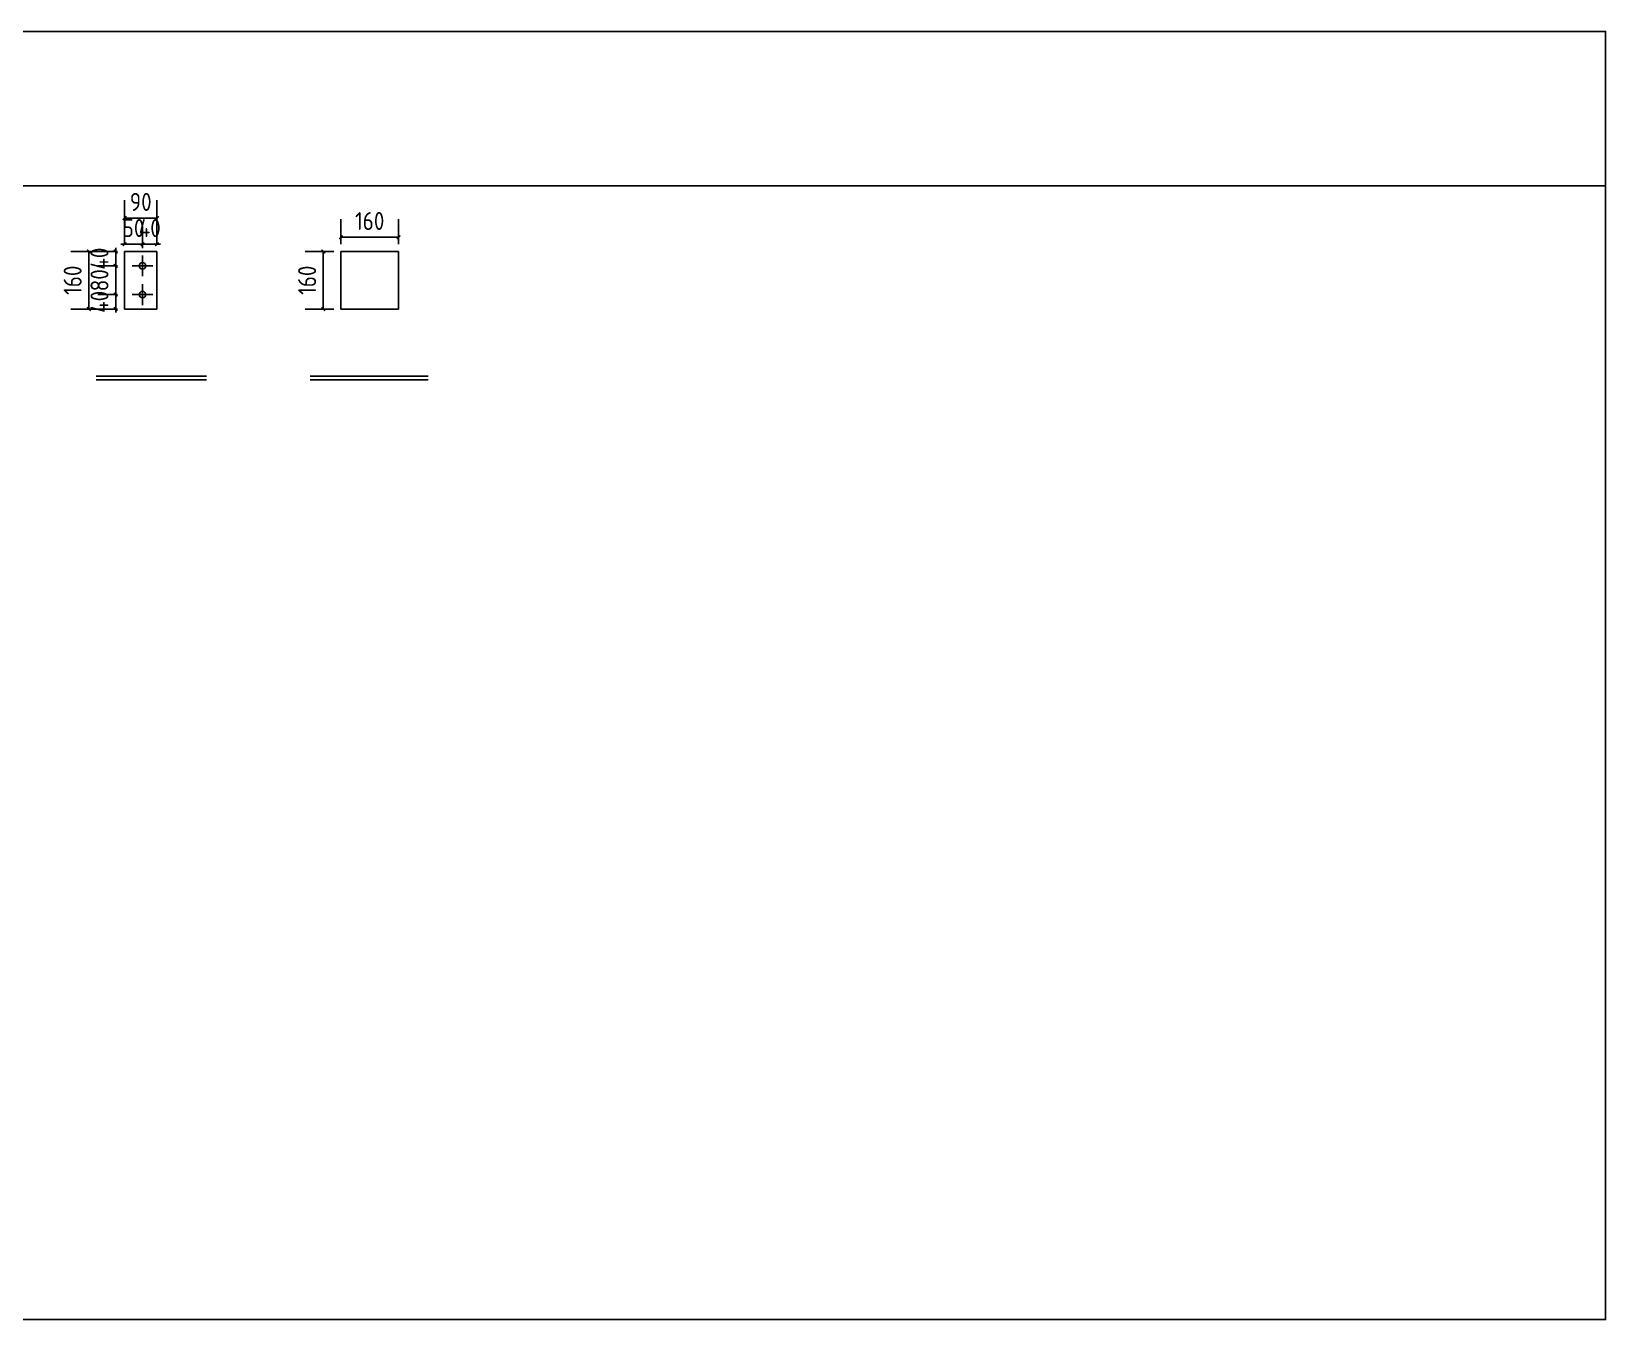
# Model space of a CAD drawing. Extents: x 565762 to 575049, y 171862 to 182243.
# Drawn here: x 570676 to 575049, y 171862 to 175441 of the extents above; entities that cross this region are included whole.
import ezdxf

# ---------------------------------------------------------------- set-up
doc = ezdxf.new("R2010")
doc.units = 0
doc.header["$LTSCALE"] = 1000
doc.header["$MEASUREMENT"] = 0
doc.styles.get("Standard").update_dxf_attribs({"font": 'gbenor.shx', "bigfont": 'gbcbig.shx'})
doc.dimstyles.get("Standard").update_dxf_attribs({"dimscale": 100, "dimtxt": 3.5, "dimasz": 1, "dimexe": 2.5, "dimexo": 3, "dimgap": 1.5, "dimtad": 1, "dimdec": 0, "dimzin": 0, "dimdsep": 46, "dimtxsty": 'Standard', "dimblk": 'ARCHTICK', "dimcen": 0.09, "dimadec": 0, "dimazin": 0, "dimtfac": 1, "dimtdec": 0, "dimtix": 1, "dimtmove": 2, "dimatfit": 3, "dimfxl": 1, "dimtolj": 1, "dimtzin": 0, "dimarcsym": 0})

# ---------------------------------------------------------------- blocks, each defined once
blk = doc.blocks.new('_ArchTick')
at = {"color": 0, "linetype": 'ByBlock', "const_width": 0.4}
blk.add_lwpolyline([(-0.5, -0.5), (0.5, 0.5)], dxfattribs=at)
blk = doc.blocks.new('*D1337')
at = {"color": 3, "lineweight": -2}
for p, q in [((570914.2, 174829.8), (570859.6, 174829.8)), ((570909.6, 174829.8), (570909.6, 174839.8)), ((570909.6, 174829.8), (570909.6, 174789.8)), ((570914.2, 174789.8), (570859.6, 174789.8)), ((570909.6, 174789.8), (570909.6, 174779.8))]:
    blk.add_line(p, q, dxfattribs=at)
at = {"layer": 'Defpoints', "color": 0}
for p in [(570934.2, 174829.8), (570909.6, 174789.8), (570934.2, 174789.8)]:
    blk.add_point(p, dxfattribs=at)
at = {"color": 3, "lineweight": -2, "xscale": 10, "yscale": 10, "zscale": 10}
for p, rotation in [((570909.6, 174829.8), 270), ((570909.6, 174789.8), 90)]:
    blk.add_blockref('_ArchTick', p, dxfattribs=dict(at, rotation=rotation))
at = {"color": 0, "insert": (570864.6, 174809.8), "char_height": 50, "attachment_point": 5, "rotation": 90}
blk.add_mtext('\\A1;40', dxfattribs=at)
blk = doc.blocks.new('*D1338')
at = {"color": 3, "lineweight": -2}
for p, q in [((570914.2, 174789.8), (570859.6, 174789.8)), ((570909.6, 174789.8), (570909.6, 174799.8)), ((570909.6, 174789.8), (570909.6, 174709.9)), ((570914.2, 174709.9), (570859.6, 174709.9)), ((570909.6, 174709.9), (570909.6, 174699.9))]:
    blk.add_line(p, q, dxfattribs=at)
at = {"layer": 'Defpoints', "color": 0}
for p in [(570934.2, 174789.8), (570909.6, 174709.9), (570934.2, 174709.9)]:
    blk.add_point(p, dxfattribs=at)
at = {"color": 3, "lineweight": -2, "xscale": 10, "yscale": 10, "zscale": 10}
for p, rotation in [((570909.6, 174789.8), 270), ((570909.6, 174709.9), 90)]:
    blk.add_blockref('_ArchTick', p, dxfattribs=dict(at, rotation=rotation))
at = {"color": 0, "insert": (570864.6, 174749.8), "char_height": 50, "attachment_point": 5, "rotation": 90}
blk.add_mtext('\\A1;80', dxfattribs=at)
blk = doc.blocks.new('*D1339')
at = {"color": 3, "lineweight": -2}
for p, q in [((570914.2, 174709.9), (570859.6, 174709.9)), ((570909.6, 174709.9), (570909.6, 174719.9)), ((570909.6, 174709.9), (570909.6, 174669.8)), ((570914.2, 174669.8), (570859.6, 174669.8)), ((570909.6, 174669.8), (570909.6, 174659.8))]:
    blk.add_line(p, q, dxfattribs=at)
at = {"layer": 'Defpoints', "color": 0}
for p in [(570934.2, 174709.9), (570909.6, 174669.8), (570934.2, 174669.8)]:
    blk.add_point(p, dxfattribs=at)
at = {"color": 3, "lineweight": -2, "xscale": 10, "yscale": 10, "zscale": 10}
for p, rotation in [((570909.6, 174709.9), 270), ((570909.6, 174669.8), 90)]:
    blk.add_blockref('_ArchTick', p, dxfattribs=dict(at, rotation=rotation))
at = {"color": 0, "insert": (570864.6, 174689.8), "char_height": 50, "attachment_point": 5, "rotation": 90}
blk.add_mtext('\\A1;40', dxfattribs=at)
blk = doc.blocks.new('*D1335')
at = {"color": 3, "lineweight": -2}
for p, q in [((570934.2, 174849.8), (570934.2, 174899.8)), ((570984.2, 174838.8), (570984.2, 174899.8)), ((570934.2, 174849.8), (570924.2, 174849.8)), ((570934.2, 174849.8), (570984.2, 174849.8)), ((570984.2, 174849.8), (570994.2, 174849.8))]:
    blk.add_line(p, q, dxfattribs=at)
at = {"layer": 'Defpoints', "color": 0}
for p in [(570934.2, 174829.8), (570984.2, 174849.8), (570984.2, 174818.8)]:
    blk.add_point(p, dxfattribs=at)
at = {"color": 3, "lineweight": -2, "xscale": 10, "yscale": 10, "zscale": 10}
blk.add_blockref('_ArchTick', (570934.2, 174849.8), dxfattribs=at)
at = {"color": 3, "lineweight": -2, "xscale": 10, "yscale": 10, "zscale": 10, "rotation": 180}
blk.add_blockref('_ArchTick', (570984.2, 174849.8), dxfattribs=at)
at = {"color": 0, "insert": (570959.2, 174894.8), "char_height": 50, "attachment_point": 5}
blk.add_mtext('\\A1;50', dxfattribs=at)
blk = doc.blocks.new('*D1336')
at = {"color": 3, "lineweight": -2}
for p, q in [((570984.2, 174838.8), (570984.2, 174899.8)), ((571024.2, 174849.8), (571024.2, 174899.8)), ((570984.2, 174849.8), (570974.2, 174849.8)), ((570984.2, 174849.8), (571024.2, 174849.8)), ((571024.2, 174849.8), (571034.2, 174849.8))]:
    blk.add_line(p, q, dxfattribs=at)
at = {"layer": 'Defpoints', "color": 0}
for p in [(570984.2, 174818.8), (571024.2, 174849.8), (571024.2, 174829.8)]:
    blk.add_point(p, dxfattribs=at)
at = {"color": 3, "lineweight": -2, "xscale": 10, "yscale": 10, "zscale": 10}
blk.add_blockref('_ArchTick', (570984.2, 174849.8), dxfattribs=at)
at = {"color": 3, "lineweight": -2, "xscale": 10, "yscale": 10, "zscale": 10, "rotation": 180}
blk.add_blockref('_ArchTick', (571024.2, 174849.8), dxfattribs=at)
at = {"color": 0, "insert": (571004.2, 174894.8), "char_height": 50, "attachment_point": 5}
blk.add_mtext('\\A1;40', dxfattribs=at)
blk = doc.blocks.new('*D1340')
at = {"color": 3, "lineweight": -2}
for p, q in [((570914.2, 174829.8), (570785, 174829.8)), ((570835, 174669.8), (570835, 174829.8)), ((570914.2, 174669.8), (570785, 174669.8))]:
    blk.add_line(p, q, dxfattribs=at)
at = {"layer": 'Defpoints', "color": 0}
for p in [(570835, 174829.8), (570934.2, 174829.8), (570934.2, 174669.8)]:
    blk.add_point(p, dxfattribs=at)
at = {"color": 3, "lineweight": -2, "xscale": 10, "yscale": 10, "zscale": 10}
for p, rotation in [((570835, 174829.8), 90), ((570835, 174669.8), 270)]:
    blk.add_blockref('_ArchTick', p, dxfattribs=dict(at, rotation=rotation))
at = {"color": 0, "insert": (570790, 174749.8), "char_height": 50, "attachment_point": 5, "rotation": 90}
blk.add_mtext('\\A1;160', dxfattribs=at)
blk = doc.blocks.new('*D1341')
at = {"color": 3, "lineweight": -2}
for p, q in [((570934.2, 174849.8), (570934.2, 174972.4)), ((571024.2, 174849.8), (571024.2, 174972.4)), ((570934.2, 174922.4), (571024.2, 174922.4))]:
    blk.add_line(p, q, dxfattribs=at)
at = {"layer": 'Defpoints', "color": 0}
for p in [(571024.2, 174922.4), (570934.2, 174829.8), (571024.2, 174829.8)]:
    blk.add_point(p, dxfattribs=at)
at = {"color": 3, "lineweight": -2, "xscale": 10, "yscale": 10, "zscale": 10, "rotation": 180}
blk.add_blockref('_ArchTick', (570934.2, 174922.4), dxfattribs=at)
at = {"color": 3, "lineweight": -2, "xscale": 10, "yscale": 10, "zscale": 10}
blk.add_blockref('_ArchTick', (571024.2, 174922.4), dxfattribs=at)
at = {"color": 0, "insert": (570979.2, 174967.4), "char_height": 50, "attachment_point": 5}
blk.add_mtext('\\A1;90', dxfattribs=at)
blk = doc.blocks.new('*D2835')
at = {"color": 3, "lineweight": -2}
for p, q in [((571515.4, 174829.8), (571436.5, 174829.8)), ((571486.5, 174669.8), (571486.5, 174829.8)), ((571515.4, 174669.8), (571436.5, 174669.8))]:
    blk.add_line(p, q, dxfattribs=at)
at = {"layer": 'Defpoints', "color": 0}
for p in [(571486.5, 174829.8), (571535.4, 174829.8), (571535.4, 174669.8)]:
    blk.add_point(p, dxfattribs=at)
at = {"color": 3, "lineweight": -2, "xscale": 10, "yscale": 10, "zscale": 10}
for p, rotation in [((571486.5, 174829.8), 90), ((571486.5, 174669.8), 270)]:
    blk.add_blockref('_ArchTick', p, dxfattribs=dict(at, rotation=rotation))
at = {"color": 0, "insert": (571441.5, 174749.8), "char_height": 50, "attachment_point": 5, "rotation": 90}
blk.add_mtext('\\A1;160', dxfattribs=at)
blk = doc.blocks.new('*D2836')
at = {"color": 3, "lineweight": -2}
for p, q in [((571535.4, 174849.8), (571535.4, 174919.4)), ((571695.4, 174849.8), (571695.4, 174919.4)), ((571535.4, 174869.4), (571695.4, 174869.4))]:
    blk.add_line(p, q, dxfattribs=at)
at = {"layer": 'Defpoints', "color": 0}
for p in [(571695.4, 174869.4), (571535.4, 174829.8), (571695.4, 174829.8)]:
    blk.add_point(p, dxfattribs=at)
at = {"color": 3, "lineweight": -2, "xscale": 10, "yscale": 10, "zscale": 10, "rotation": 180}
blk.add_blockref('_ArchTick', (571535.4, 174869.4), dxfattribs=at)
at = {"color": 3, "lineweight": -2, "xscale": 10, "yscale": 10, "zscale": 10}
blk.add_blockref('_ArchTick', (571695.4, 174869.4), dxfattribs=at)
at = {"color": 0, "insert": (571615.4, 174914.4), "char_height": 50, "attachment_point": 5}
blk.add_mtext('\\A1;160', dxfattribs=at)

msp = doc.modelspace()

# ---------------------------------------------------------------- linework, layer by layer
for p, q in [((570934.2, 174669.8), (570934.2, 174829.8)), ((571024.2, 174829.8), (570934.2, 174829.8)), ((570984.2, 174818.8), (570984.2, 174760.8)), ((571024.2, 174669.8), (571024.2, 174829.8)), ((571535.4, 174669.8), (571535.4, 174829.8)), ((571695.4, 174829.8), (571535.4, 174829.8)), ((571695.4, 174669.8), (571695.4, 174829.8)), ((570955.2, 174789.8), (571013.2, 174789.8)), ((570984.2, 174789.8), (570975.2, 174789.8)), ((570984.2, 174789.8), (570984.2, 174798.8)), ((570984.2, 174738.9), (570984.2, 174680.9)), ((570955.2, 174709.9), (571013.2, 174709.9)), ((570984.2, 174709.8), (570984.2, 174718.8)), ((570984.2, 174718.8), (570984.2, 174700.8)), ((571024.2, 174669.8), (570934.2, 174669.8)), ((571695.4, 174669.8), (571535.4, 174669.8)), ((570854.9, 174483.1), (571161.8, 174483.1)), ((570854.9, 174473.1), (571161.8, 174473.1)), ((571450.1, 174483.1), (571777.9, 174483.1)), ((571450.1, 174473.1), (571777.9, 174473.1))]:
    msp.add_line(p, q)
for points in [[(570594.1, 175012.3), (575049.1, 175012.3), (575049.1, 175440.9), (570594.1, 175440.9)], [(570594.1, 175012.3), (575049.1, 175012.3), (575049.1, 171862.3), (570594.1, 171862.3)]]:
    msp.add_lwpolyline(points, close=True)
for centre in [(570984.2, 174789.8), (570984.2, 174709.8)]:
    msp.add_circle(centre, 9)

# ---------------------------------------------------------------- dimensions: what is measured, and where the dimension line sits
for base, p1, p2, picture, middle in [((571024.2, 174922.4), (570934.2, 174829.8), (571024.2, 174829.8), '*D1341', (570979.2, 174967.4)), ((570984.2, 174849.8), (570934.2, 174829.8), (570984.2, 174818.8), '*D1335', (570959.2, 174894.8)), ((571024.2, 174849.8), (570984.2, 174818.8), (571024.2, 174829.8), '*D1336', (571004.2, 174894.8))]:
    dim = msp.add_linear_dim(base=base, p1=p1, p2=p2, dimstyle='Standard', override={"dimtxt": 0.5, "dimasz": 0.1, "dimexe": 0.5, "dimexo": 0.2, "dimgap": 0.2, "dimclrd": 3, "dimclre": 3})
    dim.commit()
    dim.dimension.update_dxf_attribs({"geometry": picture, "text_midpoint": middle})
for p1, p2, distance, picture, middle in [((571535.4, 174829.8), (571695.4, 174829.8), 39.6, '*D2836', (571615.4, 174914.4)), ((570934.2, 174669.8), (570934.2, 174829.8), 99.3, '*D1340', (570790, 174749.8)), ((571535.4, 174669.8), (571535.4, 174829.8), 48.9, '*D2835', (571441.5, 174749.8))]:
    dim = msp.add_aligned_dim(p1=p1, p2=p2, distance=distance, dimstyle='Standard', override={"dimtxt": 0.5, "dimasz": 0.1, "dimexe": 0.5, "dimexo": 0.2, "dimgap": 0.2, "dimclrd": 3, "dimclre": 3})
    dim.commit()
    dim.dimension.update_dxf_attribs({"geometry": picture, "text_midpoint": middle})
for base, p1, p2, picture, middle in [((570909.6, 174789.8), (570934.2, 174829.8), (570934.2, 174789.8), '*D1337', (570864.6, 174809.8)), ((570909.6, 174709.9), (570934.2, 174789.8), (570934.2, 174709.9), '*D1338', (570864.6, 174749.8)), ((570909.6, 174669.8), (570934.2, 174709.9), (570934.2, 174669.8), '*D1339', (570864.6, 174689.8))]:
    dim = msp.add_linear_dim(base=base, p1=p1, p2=p2, angle=90, dimstyle='Standard', override={"dimtxt": 0.5, "dimasz": 0.1, "dimexe": 0.5, "dimexo": 0.2, "dimgap": 0.2, "dimclrd": 3, "dimclre": 3})
    dim.commit()
    dim.dimension.update_dxf_attribs({"geometry": picture, "text_midpoint": middle})

doc.saveas('drawing.dxf')
